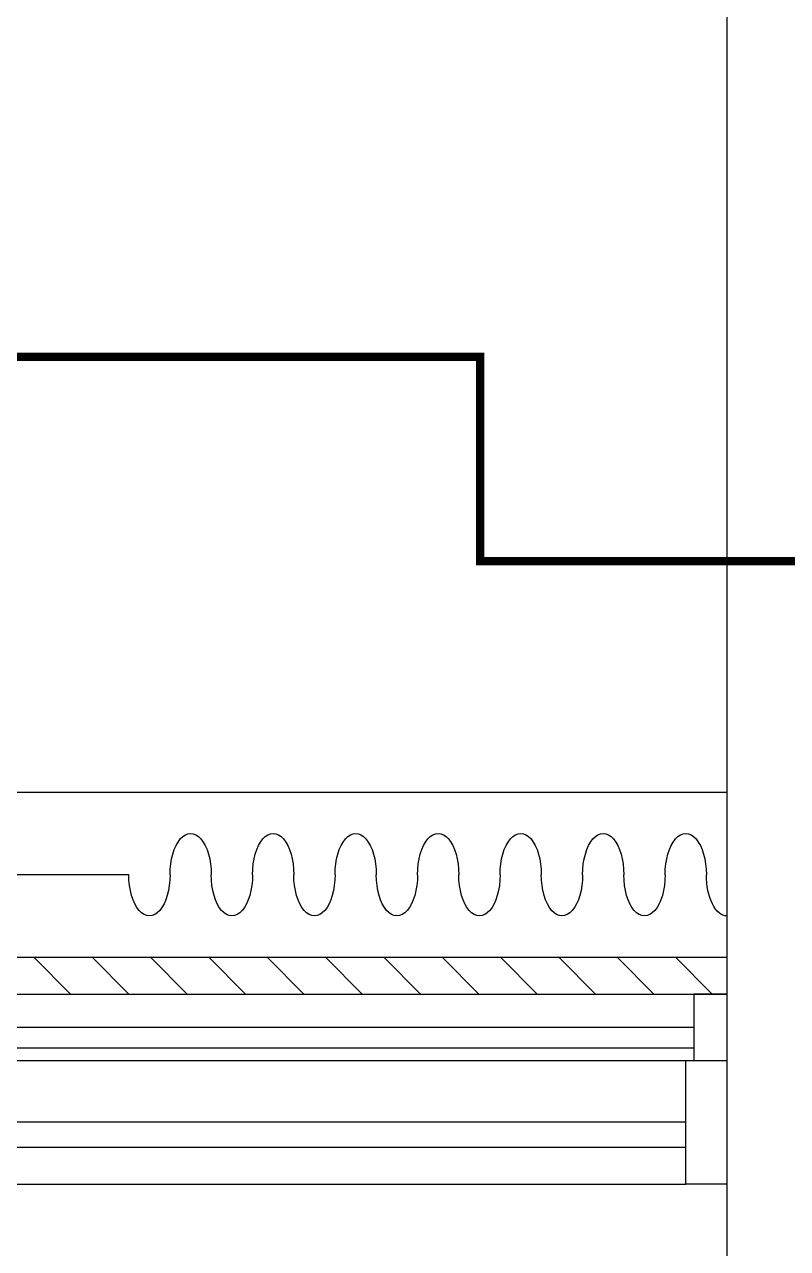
# Model space of a CAD drawing. Header units: millimetres. Extents: x 145965 to 228269, y 99354 to 115204.
# Drawn here: x 173587 to 174511, y 101162 to 102644 of the extents above; entities that cross this region are included whole.
import ezdxf

# ---------------------------------------------------------------- set-up
doc = ezdxf.new("R2010")
doc.units = ezdxf.units.MM
doc.header["$LTSCALE"] = 50
doc.linetypes.add('HID', pattern=[2.5, 1.5, -1])
for name, color, linetype in [('01. F-소품', 3, 'Continuous'), ('3.기호.계단선', 30, 'Continuous'), ('RC-LIGHT', 7, 'Continuous'), ('벽1', 2, 'Continuous'), ('창호', 4, 'Continuous')]:
    doc.layers.add(name, color=color, linetype=linetype)

# ---------------------------------------------------------------- blocks, each defined once
blk = doc.blocks.new('vidaisejh')
at = {"layer": '벽1'}
blk.add_line((152937.9, 66152.3), (152937.9, 60892.3), dxfattribs=at)
at = {"layer": '창호'}
for p, q in [((150087.9, 61262.3), (152897.9, 61262.3)), ((150097.9, 61182.3), (152887.9, 61182.3)), ((150097.9, 61032.3), (152887.9, 61032.3))]:
    blk.add_line(p, q, dxfattribs=at)
for points in [[(152937.9, 61262.3), (152937.9, 61032.3), (152887.9, 61032.3), (152887.9, 61182.3), (152937.9, 61182.3)], [(152937.9, 61262.3), (152897.9, 61262.3), (152897.9, 61182.3)], [(152897.9, 61222.3), (151462.9, 61222.3), (151462.9, 61197.3), (152897.9, 61197.3)], [(152887.9, 61107.3), (151462.9, 61107.3), (151462.9, 61077.3), (152887.9, 61077.3)]]:
    blk.add_lwpolyline(points, dxfattribs=at)
blk = doc.blocks.new('FFSFDF')
at = {"layer": '01. F-소품'}
blk.add_hatch(color=8, dxfattribs=at).paths.add_polyline_path([(1567672.9, 1746751.1), (1567679.9, 1746744.1), (1567715.3, 1746779.4), (1567679.9, 1746814.8), (1567672.9, 1746807.7), (1567701.2, 1746779.4)])
at = {"layer": '01. F-소품', "color": 8}
for p, q in [((1567672.9, 1746807.7), (1567679.9, 1746814.8)), ((1567474.8, 1746779.4), (1567701.2, 1746779.4)), ((1567672.9, 1746751.1), (1567679.9, 1746744.1))]:
    blk.add_line(p, q, dxfattribs=at)
for points in [[(1567679.9, 1746814.8), (1567715.3, 1746779.4), (1567679.9, 1746744.1)], [(1567672.9, 1746807.7), (1567701.2, 1746779.4), (1567672.9, 1746751.1)]]:
    blk.add_lwpolyline(points, dxfattribs=at)
for centre, start_param, end_param in [((1566799.8, 1746779.4), 1.570796, 4.712389), ((1566899.8, 1746779.4), 1.570796, 4.712389), ((1566999.8, 1746779.4), 1.570796, 4.712389), ((1567099.8, 1746779.4), 1.570796, 4.712389), ((1567199.8, 1746779.4), 1.570796, 4.712389), ((1567299.8, 1746779.4), 1.570796, 4.712389), ((1567399.8, 1746779.4), 1.570796, 4.712389), ((1566749.8, 1746779.4), 6.283185, 7.853982), ((1566849.8, 1746779.4), 4.712389, 7.853982), ((1566949.8, 1746779.4), 4.712389, 7.853982), ((1567049.8, 1746779.4), 4.712389, 7.853982), ((1567149.8, 1746779.4), 4.712389, 7.853982), ((1567249.8, 1746779.4), 4.712389, 7.853982), ((1567349.8, 1746779.4), 4.712389, 7.853982), ((1567449.8, 1746779.4), 4.712389, 7.853982)]:
    blk.add_ellipse(centre, major_axis=(0, -50), ratio=0.5, start_param=start_param, end_param=end_param, dxfattribs=at)

msp = doc.modelspace()

# ---------------------------------------------------------------- hatches: boundary and pattern name
at = {"layer": '3.기호.계단선', "transparency": 33554687}
h = msp.add_hatch(dxfattribs=at)
h.set_pattern_fill('_USER', color=256, scale=50, angle=315, style=0, pattern_type=0)
h.set_pattern_definition([(315, (21500, 40207.184), (35.355339, 35.355339), [])])
h.paths.add_polyline_path([(174437.9, 101469.4), (170847.9, 101469.4), (170847.9, 102569.4), (170892.9, 102569.4), (170892.9, 101514.4), (174437.9, 101514.4)])

# ---------------------------------------------------------------- linework, layer by layer
at = {"layer": '3.기호.계단선'}
msp.add_lwpolyline([(174437.9, 101469.4), (170847.9, 101469.4), (170847.9, 102569.4), (170892.9, 102569.4), (170892.9, 101514.4), (174437.9, 101514.4), (174437.9, 101469.4)], dxfattribs=at)
at = {"layer": '3.기호.계단선', "linetype": 'HID', "const_width": 10}
msp.add_lwpolyline([(173564.8, 102241.9), (174138.8, 102241.9), (174138.8, 101994.4), (176352.4, 101994.4)], dxfattribs=at)
at = {"layer": 'RC-LIGHT'}
msp.add_line((171547.9, 101714.4), (174437.9, 101714.4), dxfattribs=at)

# ---------------------------------------------------------------- block references
msp.add_blockref('vidaisejh', (21500, 40207.2))
at = {"color": 0, "xscale": -1}
msp.add_blockref('FFSFDF', (1741187.7, -1645165), dxfattribs=at)

doc.saveas('drawing.dxf')
